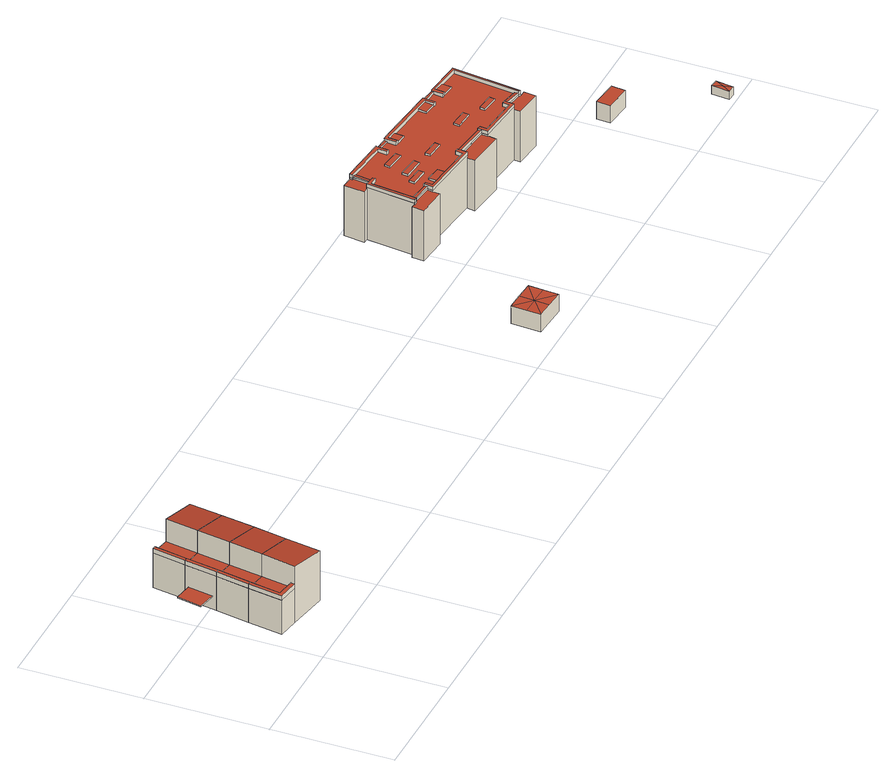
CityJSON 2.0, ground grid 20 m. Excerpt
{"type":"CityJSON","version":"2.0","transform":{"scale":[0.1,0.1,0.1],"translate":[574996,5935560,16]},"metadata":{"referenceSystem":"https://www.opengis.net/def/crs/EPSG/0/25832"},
"CityObjects":{
"building1":{"type":"Building","attributes":{"Grundfläche 2D":"59.377781","Grundhöhe NN":"16.990"},"children":["building1-1"],"geometry":[{"type":"Solid","lod":"3","boundaries":[[[[0,1,2,3,4,5]],[[6,7,8,9,10]],[[5,11,8,7,1,0]],[[8,11,5,12,13,9]],[[10,9,13,14]],[[6,10,14,15,16,1,7]],[[3,2,1,16,17]],[[4,3,17,18]],[[5,4,18,12]],[[13,12,18,17,16,15,14]]]],"semantics":{"surfaces":[{"type":"RoofSurface"},{"type":"WallSurface"},{"type":"GroundSurface"}],"values":[[0,0,1,1,1,1,1,1,1,2]]}}]},
"building1-1":{"type":"BuildingInstallation","parents":["building1"],"geometry":[{"type":"MultiSurface","lod":"3","boundaries":[[[19,11,20,21,22,23]],[[0,20,11,5]],[[0,24,21,20]],[[24,2,22,21]],[[2,3,23,22]],[[3,4,19,23]],[[4,5,11,19]]],"semantics":{"surfaces":[{"type":"RoofSurface"},{"type":"WallSurface"}],"values":[0,1,1,1,1,1,1]}}]},
"building2":{"type":"Building","attributes":{"Grundfläche 2D":"56.943013","Grundhöhe NN":"17.034"},"children":["building2-1"],"geometry":[{"type":"Solid","lod":"3","boundaries":[[[[25,3,2,1,26,27]],[[6,10,28,29,7]],[[25,27,26,30,31]],[[3,25,31,17]],[[1,2,3,17,16]],[[28,10,14,32]],[[28,32,30,26,29]],[[29,26,1,7]],[[10,6,7,1,16,15,14]],[[17,31,30,32,14,15,16]]]],"semantics":{"surfaces":[{"type":"RoofSurface"},{"type":"WallSurface"},{"type":"GroundSurface"}],"values":[[0,0,1,1,1,1,1,1,1,2]]}}]},
"building2-1":{"type":"BuildingInstallation","parents":["building2"],"geometry":[{"type":"MultiSurface","lod":"3","boundaries":[[[22,33,34,23]],[[2,27,33,22]],[[25,34,33,27]],[[25,3,23,34]],[[3,2,22,23]]],"semantics":{"surfaces":[{"type":"RoofSurface"},{"type":"WallSurface"}],"values":[0,1,1,1,1]}}]},
"building3":{"type":"Building","attributes":{"Grundfläche 2D":"56.881777","Grundhöhe NN":"17.036"},"children":["building3-1","building3-2"],"geometry":[{"type":"Solid","lod":"3","boundaries":[[[[25,27,26,35,36,37]],[[29,28,38,39]],[[26,27,25,31,30]],[[40,37,36,35,41,42]],[[25,37,40,31]],[[29,26,30,32,28]],[[38,28,32,43]],[[38,43,41,35,39]],[[39,35,26,29]],[[32,30,31,40,42,41,43]]]],"semantics":{"surfaces":[{"type":"RoofSurface"},{"type":"WallSurface"},{"type":"GroundSurface"}],"values":[[0,0,1,1,1,1,1,1,1,2]]}}]},
"building3-1":{"type":"BuildingInstallation","parents":["building3"],"geometry":[{"type":"MultiSurface","lod":"3","boundaries":[[[34,33,44,45]],[[25,27,33,34]],[[27,36,44,33]],[[36,37,45,44]],[[37,25,34,45]]],"semantics":{"surfaces":[{"type":"RoofSurface"},{"type":"WallSurface"}],"values":[0,1,1,1,1]}}]},
"building3-2":{"type":"BuildingInstallation","parents":["building3"],"geometry":[{"type":"MultiSurface","lod":"3","boundaries":[[[46,47,48,49]],[[50,51,49,48]],[[51,52,46,49]],[[52,53,47,46]],[[53,50,48,47]],[[53,52,51,50]]],"semantics":{"surfaces":[{"type":"RoofSurface"},{"type":"WallSurface"},{"type":"OuterCeilingSurface"}],"values":[0,1,1,1,1,2]}}]},
"building4":{"type":"Building","attributes":{"Grundfläche 2D":"59.626810","Grundhöhe NN":"17.020"},"children":["building4-1"],"geometry":[{"type":"Solid","lod":"3","boundaries":[[[[54,55,37,36,35,56]],[[57,58,59,60]],[[61,62,39,38,63]],[[60,59,64,65]],[[57,60,65,66]],[[58,57,66,67]],[[59,58,67,64]],[[35,36,37,40,42,41]],[[55,54,56,68,69]],[[37,55,69,40]],[[39,35,41,43,38]],[[63,38,43,64,59]],[[62,61,63,59,64,68,56]],[[62,56,35,39]],[[66,65,64,43,41,42,40,69,68,64,67]]]],"semantics":{"surfaces":[{"type":"RoofSurface"},{"type":"WallSurface"},{"type":"GroundSurface"}],"values":[[0,0,0,1,1,1,1,1,1,1,1,1,1,1,2]]}}]},
"building4-1":{"type":"BuildingInstallation","parents":["building4"],"geometry":[{"type":"MultiSurface","lod":"3","boundaries":[[[44,70,71,45]],[[70,44,36,54]],[[71,70,54,55]],[[45,71,55,37]],[[44,45,37,36]]],"semantics":{"surfaces":[{"type":"RoofSurface"},{"type":"WallSurface"}],"values":[0,1,1,1,1]}}]},
"building5":{"type":"Building","attributes":{"Grundfläche 2D":"28.895871","Grundhöhe NN":"17.177"},"geometry":[{"type":"Solid","lod":"3","boundaries":[[[[72,73,74]],[[72,75,73]],[[72,74,76]],[[72,76,77]],[[72,77,78]],[[72,78,79]],[[72,79,80]],[[72,80,75]],[[76,74,73,81,82]],[[78,77,76,82,83]],[[80,79,78,83,84]],[[73,75,80,84,81]],[[83,82,81,84]]]],"semantics":{"surfaces":[{"type":"RoofSurface"},{"type":"WallSurface"},{"type":"GroundSurface"}],"values":[[0,0,0,0,0,0,0,0,1,1,1,1,2]]}}]},
"building6":{"type":"Building","attributes":{"Grundfläche 2D":"423.507968","Grundhöhe NN":"17.150"},"children":["building6-1","building6-2","building6-3","building6-4","building6-5","building6-6","building6-7","building6-8","building6-9","building6-10","building6-11","building6-12","building6-13","building6-14","building6-15","building6-16","building6-17","building6-18","building6-19","building6-20","building6-21"],"geometry":[{"type":"Solid","lod":"3","boundaries":[[[[85,86,87,88,89,90,91,92,93,94,95,96,97,98,99,100,101,102,103,104,105,106,107,108,109,110,111,112,113,114,115,116,117,118,119,120,121,122]],[[123,124,125,126,127,128,129,130]],[[131,132,133,134,135,136,137,138,139,140,141]],[[142,143,144,145,146,147,148,149]],[[150,151,152,153,154,155,156,157]],[[158,159,160,161,162,163,164,165,166]],[[108,138,137,109]],[[109,137,136,110]],[[110,136,135,111]],[[111,135,134,112]],[[167,143,142,114,113,112,134,133,168]],[[114,142,149,115]],[[115,149,148,116]],[[116,148,147,117]],[[169,170,159,158,118,117,147,146]],[[118,158,166,119]],[[119,166,165,120]],[[120,165,164,121]],[[121,164,163,122]],[[122,163,171,172,85]],[[173,127,126,87,86,85,172,174]],[[87,126,125,88]],[[88,125,124,89]],[[89,124,123,90]],[[175,176,177,178,179,180,95,94,93,92,91,90,123,130,181]],[[182,96,95,180,179,178,183,184]],[[185,97,96,182,184,183,186,187]],[[188,98,97,185,187,186,189,190]],[[98,188,190,189,191,99]],[[101,100,99,191,192,153,152]],[[101,152,151,102]],[[102,151,150,103]],[[103,150,157,104]],[[107,139,138,108]],[[193,194,139,107,106,105,104,157,156,195]],[[130,129,196,181]],[[128,127,173,197]],[[129,128,197,196]],[[132,131,198,199]],[[133,132,199,168]],[[140,139,194,200]],[[131,141,140,200,201,198]],[[146,145,202,169]],[[144,143,167,203]],[[145,144,203,202]],[[155,154,204,205]],[[156,155,205,195]],[[154,153,192,204]],[[161,160,206,207]],[[162,161,207,208]],[[163,162,208,171]],[[160,159,170,206]],[[197,173,174,172,171,208,207,206,170,169,202,203,167,168,199,198,201,200,194,193,195,205,204,192,191,189,186,183,178,177,176,175,181,196]]]],"semantics":{"surfaces":[{"type":"RoofSurface"},{"type":"WallSurface"},{"type":"GroundSurface"}],"values":[[0,0,0,0,0,0,1,1,1,1,1,1,1,1,1,1,1,1,1,1,1,1,1,1,1,1,1,1,1,1,1,1,1,1,1,1,1,1,1,1,1,1,1,1,1,1,1,1,1,1,1,1,2]]}}]},
"building6-1":{"type":"BuildingInstallation","parents":["building6"],"geometry":[{"type":"MultiSurface","lod":"3","boundaries":[[[209,210,211,212]],[[210,209,213,214]],[[214,215,211,210]]],"semantics":{"surfaces":[{"type":"RoofSurface"},{"type":"WallSurface"}],"values":[0,1,1]}}]},
"building6-2":{"type":"BuildingInstallation","parents":["building6"],"geometry":[{"type":"MultiSurface","lod":"3","boundaries":[[[216,217,218,219]],[[219,218,220,221]],[[221,222,216,219]],[[217,216,222,223]],[[223,220,218,217]]],"semantics":{"surfaces":[{"type":"RoofSurface"},{"type":"WallSurface"}],"values":[0,1,1,1,1]}}]},
"building6-3":{"type":"BuildingInstallation","parents":["building6"],"geometry":[{"type":"MultiSurface","lod":"3","boundaries":[[[224,225,226,227]],[[228,229,227,226]],[[224,227,229,230]],[[230,231,225,224]],[[226,225,231,228]]],"semantics":{"surfaces":[{"type":"RoofSurface"},{"type":"WallSurface"}],"values":[0,1,1,1,1]}}]},
"building6-4":{"type":"BuildingInstallation","parents":["building6"],"geometry":[{"type":"MultiSurface","lod":"3","boundaries":[[[232,233,234,235]],[[233,232,236,237]],[[237,238,234,233]]],"semantics":{"surfaces":[{"type":"RoofSurface"},{"type":"WallSurface"}],"values":[0,1,1]}}]},
"building6-5":{"type":"BuildingInstallation","parents":["building6"],"geometry":[{"type":"MultiSurface","lod":"3","boundaries":[[[239,240,241,242]],[[96,97,241,240]],[[239,242,243,244]]],"semantics":{"surfaces":[{"type":"RoofSurface"},{"type":"WallSurface"}],"values":[0,1,1]}}]},
"building6-6":{"type":"BuildingInstallation","parents":["building6"],"geometry":[{"type":"MultiSurface","lod":"3","boundaries":[[[245,246,247,248]],[[248,247,249,250]],[[250,251,245,248]],[[246,245,251,252]],[[252,249,247,246]]],"semantics":{"surfaces":[{"type":"RoofSurface"},{"type":"WallSurface"}],"values":[0,1,1,1,1]}}]},
"building6-7":{"type":"BuildingInstallation","parents":["building6"],"geometry":[{"type":"MultiSurface","lod":"3","boundaries":[[[253,254,255,256]],[[253,256,257,258]],[[110,111,255,254]]],"semantics":{"surfaces":[{"type":"RoofSurface"},{"type":"WallSurface"}],"values":[0,1,1]}}]},
"building6-8":{"type":"BuildingInstallation","parents":["building6"],"geometry":[{"type":"MultiSurface","lod":"3","boundaries":[[[259,260,261,262,263,264,265,266,267,268,269,270,271,272]],[[96,240,239,244,273,265,264,263,95]],[[236,232,266,265,273]],[[232,235,267,266]],[[274,275,276,268,267,235,234,238]],[[276,277,278,279,270,269,268]],[[279,280,271,270]],[[90,272,271,280,281,282,283,89]],[[90,91,92,93,94,95,263,262,261,260,259,272]]],"semantics":{"surfaces":[{"type":"RoofSurface"},{"type":"WallSurface"}],"values":[0,1,1,1,1,1,1,1,1]}}]},
"building6-9":{"type":"BuildingInstallation","parents":["building6"],"geometry":[{"type":"MultiSurface","lod":"3","boundaries":[[[284,285,286,287,288,289,290,291,292]],[[98,99,286,285]],[[99,100,101,288,287,286]],[[293,289,288,101,102,294,295,296]],[[293,297,290,289]],[[291,290,297,298]],[[243,242,241,97,98,285,284,292,291,298]]],"semantics":{"surfaces":[{"type":"RoofSurface"},{"type":"WallSurface"}],"values":[0,1,1,1,1,1,1]}}]},
"building6-10":{"type":"BuildingInstallation","parents":["building6"],"geometry":[{"type":"MultiSurface","lod":"3","boundaries":[[[299,300,301,302,303,304,305,306,307,308]],[[120,121,300,299,309,310,311,312]],[[121,122,301,300]],[[122,85,302,301]],[[85,86,87,304,303,302]],[[88,313,314,315,316,306,305,304,87]],[[213,209,307,306,316]],[[209,212,308,307]],[[299,308,212,211,215,309]]],"semantics":{"surfaces":[{"type":"RoofSurface"},{"type":"WallSurface"}],"values":[0,1,1,1,1,1,1,1,1]}}]},
"building6-11":{"type":"BuildingInstallation","parents":["building6"],"geometry":[{"type":"MultiSurface","lod":"3","boundaries":[[[317,318,319,320,321,322,323,324,325,326,327,328,329,330,331,332,333,334]],[[330,312,311,331]],[[335,116,117,325,324,323]],[[336,337,335,323,322,321,338]],[[326,325,117,118,328,327]],[[328,118,119,330,329]],[[119,120,312,330]],[[310,339,331,311]],[[332,331,339,340]],[[340,341,342,334,333,332]],[[317,334,342,343]],[[344,320,319,318,317,343,345,346]],[[321,320,344,338]]],"semantics":{"surfaces":[{"type":"RoofSurface"},{"type":"WallSurface"}],"values":[0,0,1,1,1,1,1,1,1,1,1,1,1]}}]},
"building6-12":{"type":"BuildingInstallation","parents":["building6"],"geometry":[{"type":"MultiSurface","lod":"3","boundaries":[[[275,347,277,276]],[[274,348,347,275]],[[277,347,348,278]]],"semantics":{"surfaces":[{"type":"RoofSurface"},{"type":"WallSurface"}],"values":[0,1,1]}}]},
"building6-13":{"type":"BuildingInstallation","parents":["building6"],"geometry":[{"type":"MultiSurface","lod":"3","boundaries":[[[349,350,351,352]],[[352,351,353,354]],[[354,355,349,352]],[[350,349,355,356]],[[356,353,351,350]]],"semantics":{"surfaces":[{"type":"RoofSurface"},{"type":"WallSurface"}],"values":[0,1,1,1,1]}}]},
"building6-14":{"type":"BuildingInstallation","parents":["building6"],"geometry":[{"type":"MultiSurface","lod":"3","boundaries":[[[314,313,283,282]],[[314,282,281,315]],[[88,89,283,313]]],"semantics":{"surfaces":[{"type":"RoofSurface"},{"type":"WallSurface"}],"values":[0,1,1]}}]},
"building6-15":{"type":"BuildingInstallation","parents":["building6"],"geometry":[{"type":"MultiSurface","lod":"3","boundaries":[[[357,358,359,360]],[[361,362,360,359]],[[357,360,362,363]],[[363,364,358,357]],[[359,358,364,361]]],"semantics":{"surfaces":[{"type":"RoofSurface"},{"type":"WallSurface"}],"values":[0,1,1,1,1]}}]},
"building6-16":{"type":"BuildingInstallation","parents":["building6"],"geometry":[{"type":"MultiSurface","lod":"3","boundaries":[[[365,366,367,368]],[[369,370,368,367]],[[365,368,370,371]],[[371,372,366,365]],[[367,366,372,369]]],"semantics":{"surfaces":[{"type":"RoofSurface"},{"type":"WallSurface"}],"values":[0,1,1,1,1]}}]},
"building6-17":{"type":"BuildingInstallation","parents":["building6"],"geometry":[{"type":"MultiSurface","lod":"3","boundaries":[[[294,373,374,295]],[[295,374,375,296]],[[102,103,373,294]]],"semantics":{"surfaces":[{"type":"RoofSurface"},{"type":"WallSurface"}],"values":[0,1,1]}}]},
"building6-18":{"type":"BuildingInstallation","parents":["building6"],"geometry":[{"type":"MultiSurface","lod":"3","boundaries":[[[376,377,378,379]],[[380,381,379,378]],[[376,379,381,382]],[[382,383,377,376]],[[378,377,383,380]]],"semantics":{"surfaces":[{"type":"RoofSurface"},{"type":"WallSurface"}],"values":[0,1,1,1,1]}}]},
"building6-19":{"type":"BuildingInstallation","parents":["building6"],"geometry":[{"type":"MultiSurface","lod":"3","boundaries":[[[384,335,337,385]],[[386,387,388,384,385,389,390,391,392,393,394,395]],[[112,113,114,388,387,386]],[[114,115,384,388]],[[115,116,335,384]],[[385,337,336,396]],[[396,397,389,385]],[[390,389,397,398]],[[398,399,391,390]],[[399,400,392,391]],[[401,393,392,400]],[[394,393,401,402]],[[257,256,255,111,112,386,395,394,402]]],"semantics":{"surfaces":[{"type":"RoofSurface"},{"type":"WallSurface"}],"values":[0,0,1,1,1,1,1,1,1,1,1,1,1]}}]},
"building6-20":{"type":"BuildingInstallation","parents":["building6"],"geometry":[{"type":"MultiSurface","lod":"3","boundaries":[[[403,404,405,406,407,408,409,410,411,412]],[[109,110,254,253,258,413,412,411]],[[413,414,403,412]],[[414,415,404,403]],[[375,374,373,103,104,406,405,404,415]],[[104,105,106,107,409,408,407,406]],[[107,108,410,409]],[[108,109,411,410]]],"semantics":{"surfaces":[{"type":"RoofSurface"},{"type":"WallSurface"}],"values":[0,1,1,1,1,1,1,1]}}]},
"building6-21":{"type":"BuildingInstallation","parents":["building6"],"geometry":[{"type":"MultiSurface","lod":"3","boundaries":[[[182,180,416,417,418,419,188,185]],[[420,190,188,419]],[[187,184,182,185]],[[179,421,416,180]],[[422,420,419,418]],[[190,187,185,188]],[[184,179,180,182]],[[421,423,417,416]],[[423,422,418,417]],[[420,422,423,421,179,184,187,190]]],"semantics":{"surfaces":[{"type":"RoofSurface"},{"type":"WallSurface"},{"type":"OuterCeilingSurface"}],"values":[0,1,1,1,1,1,1,1,1,2]}}]},
"building7":{"type":"Building","attributes":{"Grundfläche 2D":"10.520531","Grundhöhe NN":"16.233"},"geometry":[{"type":"Solid","lod":"3","boundaries":[[[[424,425,426,427]],[[428,429,427,426]],[[429,430,424,427]],[[430,431,425,424]],[[431,428,426,425]],[[431,430,429,428]]]],"semantics":{"surfaces":[{"type":"RoofSurface"},{"type":"WallSurface"},{"type":"GroundSurface"}],"values":[[0,1,1,1,1,2]]}}]},
"building8":{"type":"Building","attributes":{"Grundfläche 2D":"3.968185","Grundhöhe NN":"16.362"},"geometry":[{"type":"Solid","lod":"3","boundaries":[[[[432,433,434]],[[432,435,433]],[[432,434,436]],[[432,436,435]],[[437,438,434,433]],[[438,439,436,434]],[[439,440,435,436]],[[440,437,433,435]],[[440,439,438,437]]]],"semantics":{"surfaces":[{"type":"RoofSurface"},{"type":"WallSurface"},{"type":"GroundSurface"}],"values":[[0,0,0,0,1,1,1,1,2]]}}]}
},
"vertices":[
[56,75,71],[64,125,71],[34,130,71],[29,131,71],[20,74,71],[55,68,71],[128,115,100],[64,125,111],[55,68,111],[121,57,99],[130,114,99],[55,68,79],[55,68,10],[121,57,10],[130,114,10],[128,115,10],[64,125,10],[29,131,10],[20,74,10],
[20,74,79],[56,75,79],[26,80,79],[34,130,79],[29,131,79],[26,80,71],
[38,186,71],[73,180,71],[44,185,71],[139,169,99],[73,180,112],[73,180,10],[38,186,10],[139,169,10],
[44,185,79],[38,186,79],
[82,235,71],[53,240,71],[47,240,71],[148,224,99],[82,235,111],[47,240,10],[82,235,10],[53,240,10],[148,224,10],
[53,240,79],[47,240,79],
[9,198,34],[39,193,34],[46,234,34],[16,239,34],[46,234,32],[16,239,32],[9,198,32],[39,193,32],
[62,294,71],[56,295,71],[91,289,71],[182,287,28],[159,290,28],[157,278,29],[180,274,29],[155,279,99],[91,289,111],[157,278,98],[157,278,10],[180,274,10],[182,287,10],[159,290,10],[91,289,10],[56,295,10],
[62,294,79],[56,295,79],
[904,50,43],[877,76,43],[876,51,43],[905,75,43],[874,27,43],[902,25,43],[932,23,43],[934,48,43],[935,73,43],[877,76,12],[874,27,12],[932,23,12],[935,73,12],
[1313,355,104],[1309,355,104],[1250,362,104],[1249,361,104],[1226,364,104],[1226,365,104],[1223,365,104],[1222,366,104],[1114,377,104],[1112,377,104],[1110,377,104],[1109,377,104],[1086,379,104],[1086,380,104],[1006,388,104],[1006,387,104],[1005,383,104],[1008,383,104],[1004,354,104],[992,355,104],[992,354,104],[983,276,104],[983,275,104],[983,274,104],[988,274,104],[988,276,104],[1025,272,104],[1023,262,104],[1024,262,104],[1125,251,104],[1126,261,104],[1186,255,104],[1185,244,104],[1264,236,104],[1265,247,104],[1296,243,104],[1296,242,104],[1299,241,104],[1226,365,45],[1226,364,45],[1249,361,45],[1250,362,45],[1252,362,45],[1254,377,45],[1225,380,45],[1223,365,45],[974,256,101],[1023,251,101],[1024,262,101],[1023,262,101],[1025,272,101],[988,276,101],[988,274,101],[983,274,101],[983,275,101],[976,276,101],[976,275,101],[1125,251,101],[1123,251,101],[1121,237,101],[1184,230,101],[1186,244,101],[1185,244,101],[1186,255,101],[1126,261,101],[1004,354,101],[1008,383,101],[1005,383,101],[1006,387,101],[988,389,101],[984,355,101],[992,354,101],[992,355,101],[1264,236,101],[1263,236,101],[1262,225,101],[1308,220,101],[1310,240,101],[1299,241,101],[1296,242,101],[1296,243,101],[1265,247,101],[1123,251,11],[1024,262,11],[1186,244,11],[1263,236,11],[1299,241,11],[1313,355,11],[1252,362,11],[1309,355,11],[1222,366,11],[1114,377,11],[1112,377,11],[1110,377,11],[1110,377,43],[1110,377,45],[1223,365,11],[1109,377,45],[1109,377,11],[1109,377,43],[1086,379,45],[1086,379,11],[1086,379,43],[1086,380,45],[1086,380,11],[1086,380,43],[1006,388,11],[1006,387,11],[983,276,11],[983,275,11],[992,354,11],[1225,380,11],[1254,377,11],[974,256,11],[1023,251,11],[976,276,11],[976,275,11],[1184,230,11],[1121,237,11],[988,389,11],[984,355,11],[1262,225,11],[1308,220,11],[1310,240,11],
[1252,342,107],[1272,339,107],[1274,355,107],[1254,358,107],[1252,342,104],[1272,339,104],[1274,355,104],
[1084,348,107],[1052,352,107],[1051,343,107],[1083,339,107],[1051,343,104],[1083,339,104],[1084,348,104],[1052,352,104],
[1070,263,107],[1071,276,107],[1046,279,107],[1044,266,107],[1046,279,104],[1044,266,104],[1070,263,104],[1071,276,104],
[1112,356,107],[1130,354,107],[1131,370,107],[1113,372,107],[1112,356,104],[1130,354,104],[1131,370,104],
[1109,372,106],[1109,377,106],[1086,379,106],[1086,375,106],[1086,375,104],[1109,372,104],
[1270,278,107],[1241,281,107],[1240,272,107],[1269,269,107],[1240,272,104],[1269,269,104],[1270,278,104],[1241,281,104],
[989,281,107],[988,276,107],[1025,272,107],[1025,277,107],[1025,277,104],[989,281,104],
[1223,365,110],[1222,366,110],[1114,377,110],[1112,377,110],[1110,377,110],[1109,377,110],[1107,357,110],[1112,356,110],[1113,372,110],[1221,360,110],[1220,346,110],[1220,345,110],[1224,344,110],[1226,365,110],[1107,357,104],[1201,362,104],[1201,362,107],[1221,360,107],[1220,346,107],[1220,346,104],[1220,345,104],[1224,344,104],[1225,360,104],[1225,360,108],[1226,364,108],
[1086,379,110],[1086,380,110],[1006,388,110],[1006,387,110],[1005,383,110],[1081,375,110],[1080,360,110],[1084,359,110],[1086,375,110],[1081,375,104],[1008,383,106],[1013,382,106],[1013,382,104],[1080,360,104],[1084,359,104],
[1309,351,110],[1296,242,110],[1299,241,110],[1313,355,110],[1309,355,110],[1250,362,110],[1249,361,110],[1247,342,110],[1252,342,110],[1254,358,110],[1309,351,104],[1296,249,104],[1296,249,107],[1296,243,107],[1249,361,108],[1249,358,108],[1249,358,104],[1247,342,104],
[1191,248,110],[1192,254,110],[1192,259,110],[1192,260,110],[1186,261,110],[1186,260,110],[1186,255,110],[1185,249,110],[1185,244,110],[1186,244,110],[1263,236,110],[1264,236,110],[1265,241,110],[1265,247,110],[1266,252,110],[1260,253,110],[1260,252,110],[1259,242,110],[1186,255,108],[1186,260,104],[1186,260,108],[1186,261,104],[1266,252,104],[1260,253,104],[1260,252,104],[1259,242,104],[1191,248,104],[1192,260,104],[1192,254,104],[1192,259,104],
[1199,348,107],[1199,348,104],
[1188,291,107],[1218,288,107],[1219,298,107],[1189,301,107],[1219,298,104],[1189,301,104],[1188,291,104],[1218,288,104],
[1043,320,107],[1042,310,107],[1077,307,107],[1078,316,107],[1077,307,104],[1078,316,104],[1043,320,104],[1042,310,104],
[1131,297,107],[1132,306,107],[1102,309,107],[1102,300,107],[1102,309,104],[1102,300,104],[1131,297,104],[1132,306,104],
[1004,354,106],[1009,353,106],[1009,353,104],
[1057,291,107],[1058,300,107],[1029,303,107],[1028,294,107],[1029,303,104],[1028,294,104],[1057,291,104],[1058,300,104],
[1126,261,110],[1126,266,110],[1023,262,110],[1024,262,110],[1125,251,110],[1126,267,110],[1120,268,110],[1119,256,110],[1029,266,110],[1030,277,110],[1025,278,110],[1025,277,110],[1126,266,104],[1126,267,104],[1120,268,104],[1119,256,104],[1029,266,104],[1030,277,104],[1025,278,104],
[1010,348,110],[1010,353,110],[1009,353,110],[992,355,110],[992,354,110],[983,276,110],[983,275,110],[983,274,110],[988,274,110],[996,349,110],[996,349,104],[1010,348,104],[1010,353,104],
[1112,377,45],[1114,392,45],[1085,395,45],[1083,380,45],[1083,380,43],[1112,377,43],[1085,395,43],[1114,392,43],
[1416,148,33],[1461,143,33],[1463,166,33],[1418,171,33],[1463,166,2],[1418,171,2],[1416,148,2],[1461,143,2],
[1545,24,19],[1540,40,19],[1537,10,19],[1553,38,19],[1550,9,19],[1540,40,4],[1537,10,4],[1550,9,4],[1553,38,4]
]}
